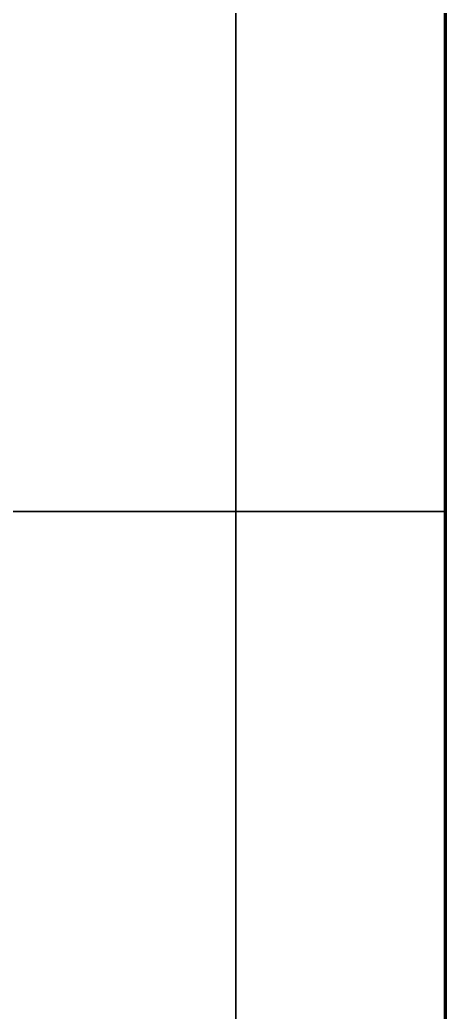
# Model space of a CAD drawing. Header units: millimetres. Extents: x 0 to 2382, y 0 to 420.
# Drawn here: x 184.181 to 184.791, y 119.574 to 120.994 of the extents above; entities that cross this region are included whole.
import ezdxf

# ---------------------------------------------------------------- set-up
doc = ezdxf.new("R2010")
doc.units = ezdxf.units.MM
doc.linetypes.add('IRAM-E-TRAZOS', pattern=[5, 4, -1])
doc.layers.add('01-VISIBLE', color=7, linetype='CONTINUOUS', lineweight=70)
doc.layers.add('02-OCULTA', color=4, linetype='IRAM-E-TRAZOS', lineweight=35)

msp = doc.modelspace()

# ---------------------------------------------------------------- linework, layer by layer
at = {"layer": '01-VISIBLE'}
for points in [[(184.7909, 121.0428), (184.7909, 120.9926), (184.7909, 120.9425), (184.7909, 120.8924), (184.7909, 120.8422), (184.7909, 120.7921), (184.7909, 120.7419), (184.7909, 120.6918), (184.7909, 120.6416), (184.7909, 120.5915), (184.7909, 120.5413), (184.7909, 120.4912), (184.7909, 120.4411), (184.7909, 120.3909), (184.7909, 120.3408), (184.7909, 120.2906)], [(184.7909, 120.2906), (184.7909, 120.2406), (184.7909, 120.1906), (184.7909, 120.1406), (184.7909, 120.0906), (184.7909, 120.0406), (184.7909, 119.9906), (184.7909, 119.9406), (184.7909, 119.8906), (184.7909, 119.8406), (184.7909, 119.7906), (184.7909, 119.7406), (184.7909, 119.6906), (184.7909, 119.6406), (184.7909, 119.5906), (184.7909, 119.5406)]]:
    msp.add_lwpolyline(points, dxfattribs=at)
at = {"layer": '02-OCULTA'}
msp.add_line((178.7909, 120.2906), (184.7909, 120.2906), dxfattribs=at)
for points in [[(184.7909, 119.5031), (184.7909, 119.5906), (184.7909, 119.6781), (184.7909, 119.7656), (184.7909, 119.8531), (184.7909, 119.9406), (184.7909, 120.0281), (184.7909, 120.1156), (184.7909, 120.2031), (184.7909, 120.2906), (184.7909, 120.3781), (184.7909, 120.4656), (184.7909, 120.5531), (184.7909, 120.6406), (184.7909, 120.7281), (184.7909, 120.8156), (184.7909, 120.9031), (184.7909, 120.9906), (184.7909, 121.0781)], [(184.4909, 119.5346), (184.4909, 119.5976), (184.4909, 119.6606), (184.4909, 119.7236), (184.4909, 119.7866), (184.4909, 119.8496), (184.4909, 119.9126), (184.4909, 119.9756), (184.4909, 120.0386), (184.4909, 120.1016), (184.4909, 120.1646), (184.4909, 120.2276), (184.4909, 120.2906), (184.4909, 120.3536), (184.4909, 120.4166), (184.4909, 120.4796), (184.4909, 120.5426), (184.4909, 120.6056), (184.4909, 120.6686), (184.4909, 120.7316), (184.4909, 120.7946), (184.4909, 120.8576), (184.4909, 120.9206), (184.4909, 120.9836), (184.4909, 121.0466)], [(184.4909, 121.0437), (184.4909, 120.9935), (184.4909, 120.9433), (184.4909, 120.8931), (184.4909, 120.8429), (184.4909, 120.7927), (184.4909, 120.7425), (184.4909, 120.6923), (184.4909, 120.642), (184.4909, 120.5918), (184.4909, 120.5416), (184.4909, 120.4914), (184.4909, 120.4412), (184.4909, 120.391), (184.4909, 120.3408), (184.4909, 120.2906)], [(184.4909, 121.0436), (184.4909, 120.9934), (184.4909, 120.9432), (184.4909, 120.893), (184.4909, 120.8428), (184.4909, 120.7926), (184.4909, 120.7424), (184.4909, 120.6922), (184.4909, 120.642), (184.4909, 120.5918), (184.4909, 120.5416), (184.4909, 120.4914), (184.4909, 120.4412), (184.4909, 120.391), (184.4909, 120.3408), (184.4909, 120.2906)], [(184.7909, 119.5346), (184.7909, 119.5976), (184.7909, 119.6606), (184.7909, 119.7236), (184.7909, 119.7866), (184.7909, 119.8496), (184.7909, 119.9126), (184.7909, 119.9756), (184.7909, 120.0386), (184.7909, 120.1016), (184.7909, 120.1646), (184.7909, 120.2276), (184.7909, 120.2906), (184.7909, 120.3536), (184.7909, 120.4166), (184.7909, 120.4796), (184.7909, 120.5426), (184.7909, 120.6056), (184.7909, 120.6686), (184.7909, 120.7316), (184.7909, 120.7946), (184.7909, 120.8576), (184.7909, 120.9206), (184.7909, 120.9836), (184.7909, 121.0466)], [(184.7909, 121.0436), (184.7909, 120.9934), (184.7909, 120.9432), (184.7909, 120.893), (184.7909, 120.8428), (184.7909, 120.7926), (184.7909, 120.7424), (184.7909, 120.6922), (184.7909, 120.642), (184.7909, 120.5918), (184.7909, 120.5416), (184.7909, 120.4914), (184.7909, 120.4412), (184.7909, 120.391), (184.7909, 120.3408), (184.7909, 120.2906)], [(184.7909, 119.5406), (184.7909, 119.5906), (184.7909, 119.6406), (184.7909, 119.6906), (184.7909, 119.7406), (184.7909, 119.7906), (184.7909, 119.8406), (184.7909, 119.8906), (184.7909, 119.9406), (184.7909, 119.9906), (184.7909, 120.0406), (184.7909, 120.0906), (184.7909, 120.1406), (184.7909, 120.1906), (184.7909, 120.2406), (184.7909, 120.2906), (184.7909, 120.3406), (184.7909, 120.3906), (184.7909, 120.4406), (184.7909, 120.4906), (184.7909, 120.5406), (184.7909, 120.5906), (184.7909, 120.6406), (184.7909, 120.6906), (184.7909, 120.7406), (184.7909, 120.7906), (184.7909, 120.8406), (184.7909, 120.8906), (184.7909, 120.9406), (184.7909, 120.9906), (184.7909, 121.0406)], [(184.7909, 121.0406), (184.7909, 120.9906), (184.7909, 120.9406), (184.7909, 120.8906), (184.7909, 120.8406), (184.7909, 120.7906), (184.7909, 120.7406), (184.7909, 120.6906), (184.7909, 120.6406), (184.7909, 120.5906), (184.7909, 120.5406), (184.7909, 120.4906), (184.7909, 120.4406), (184.7909, 120.3906), (184.7909, 120.3406), (184.7909, 120.2906)], [(184.4909, 119.5466), (184.4909, 119.6086), (184.4909, 119.6706), (184.4909, 119.7326), (184.4909, 119.7946), (184.4909, 119.8566), (184.4909, 119.9186), (184.4909, 119.9806), (184.4909, 120.0426), (184.4909, 120.1046), (184.4909, 120.1666), (184.4909, 120.2286), (184.4909, 120.2906), (184.4909, 120.3526), (184.4909, 120.4146), (184.4909, 120.4766), (184.4909, 120.5386), (184.4909, 120.6006), (184.4909, 120.6626), (184.4909, 120.7246), (184.4909, 120.7866), (184.4909, 120.8486), (184.4909, 120.9106), (184.4909, 120.9726), (184.4909, 121.0346)], [(184.7909, 119.5291), (184.7909, 119.5799), (184.7909, 119.6306), (184.7909, 119.6814), (184.7909, 119.7322), (184.7909, 119.7829), (184.7909, 119.8337), (184.7909, 119.8845), (184.7909, 119.9352), (184.7909, 119.986), (184.7909, 120.0368), (184.7909, 120.0876), (184.7909, 120.1383), (184.7909, 120.1891), (184.7909, 120.2399), (184.7909, 120.2906), (184.7909, 120.3414), (184.7909, 120.3922), (184.7909, 120.4429), (184.7909, 120.4937), (184.7909, 120.5445), (184.7909, 120.5952), (184.7909, 120.646), (184.7909, 120.6968), (184.7909, 120.7476), (184.7909, 120.7983), (184.7909, 120.8491), (184.7909, 120.8999), (184.7909, 120.9506), (184.7909, 121.0014)], [(184.7909, 121.0014), (184.7909, 120.9506), (184.7909, 120.8999), (184.7909, 120.8491), (184.7909, 120.7983), (184.7909, 120.7476), (184.7909, 120.6968), (184.7909, 120.646), (184.7909, 120.5952), (184.7909, 120.5445), (184.7909, 120.4937), (184.7909, 120.4429), (184.7909, 120.3922), (184.7909, 120.3414), (184.7909, 120.2906)], [(184.7909, 119.5291), (184.7909, 119.5799), (184.7909, 119.6306), (184.7909, 119.6814), (184.7909, 119.7322), (184.7909, 119.7829), (184.7909, 119.8337), (184.7909, 119.8845), (184.7909, 119.9352), (184.7909, 119.986), (184.7909, 120.0368), (184.7909, 120.0876), (184.7909, 120.1383), (184.7909, 120.1891), (184.7909, 120.2399), (184.7909, 120.2906), (184.7909, 120.3414), (184.7909, 120.3922), (184.7909, 120.4429), (184.7909, 120.4937), (184.7909, 120.5445), (184.7909, 120.5952), (184.7909, 120.646), (184.7909, 120.6968), (184.7909, 120.7476), (184.7909, 120.7983), (184.7909, 120.8491), (184.7909, 120.8999), (184.7909, 120.9506), (184.7909, 121.0014)], [(184.7909, 121.0014), (184.7909, 120.9506), (184.7909, 120.8999), (184.7909, 120.8491), (184.7909, 120.7983), (184.7909, 120.7476), (184.7909, 120.6968), (184.7909, 120.646), (184.7909, 120.5952), (184.7909, 120.5445), (184.7909, 120.4937), (184.7909, 120.4429), (184.7909, 120.3922), (184.7909, 120.3414), (184.7909, 120.2906)], [(184.7909, 119.5355), (184.7909, 119.5859), (184.7909, 119.6362), (184.7909, 119.6866), (184.7909, 119.7369), (184.7909, 119.7872), (184.7909, 119.8376), (184.7909, 119.8879), (184.7909, 119.9383), (184.7909, 119.9886), (184.7909, 120.0389), (184.7909, 120.0893), (184.7909, 120.1396), (184.7909, 120.19), (184.7909, 120.2403), (184.7909, 120.2906), (184.7909, 120.341), (184.7909, 120.3913), (184.7909, 120.4416), (184.7909, 120.492), (184.7909, 120.5423), (184.7909, 120.5927), (184.7909, 120.643), (184.7909, 120.6933), (184.7909, 120.7437), (184.7909, 120.794), (184.7909, 120.8444), (184.7909, 120.8947), (184.7909, 120.945), (184.7909, 120.9954)], [(184.7909, 120.9954), (184.7909, 120.945), (184.7909, 120.8947), (184.7909, 120.8444), (184.7909, 120.794), (184.7909, 120.7437), (184.7909, 120.6933), (184.7909, 120.643), (184.7909, 120.5927), (184.7909, 120.5423), (184.7909, 120.492), (184.7909, 120.4416), (184.7909, 120.3913), (184.7909, 120.341), (184.7909, 120.2906)], [(184.4909, 120.2906), (184.4909, 120.2406), (184.4909, 120.1906), (184.4909, 120.1406), (184.4909, 120.0906), (184.4909, 120.0406), (184.4909, 119.9906), (184.4909, 119.9406), (184.4909, 119.8906), (184.4909, 119.8406), (184.4909, 119.7906), (184.4909, 119.7406), (184.4909, 119.6906), (184.4909, 119.6406), (184.4909, 119.5906), (184.4909, 119.5406)], [(184.4909, 120.2906), (184.4909, 120.2406), (184.4909, 120.1906), (184.4909, 120.1406), (184.4909, 120.0906), (184.4909, 120.0406), (184.4909, 119.9906), (184.4909, 119.9406), (184.4909, 119.8906), (184.4909, 119.8406), (184.4909, 119.7906), (184.4909, 119.7406), (184.4909, 119.6906), (184.4909, 119.6406), (184.4909, 119.5906), (184.4909, 119.5406)], [(184.7909, 120.2906), (184.7909, 120.2406), (184.7909, 120.1906), (184.7909, 120.1406), (184.7909, 120.0906), (184.7909, 120.0406), (184.7909, 119.9906), (184.7909, 119.9406), (184.7909, 119.8906), (184.7909, 119.8406), (184.7909, 119.7906), (184.7909, 119.7406), (184.7909, 119.6906), (184.7909, 119.6406), (184.7909, 119.5906), (184.7909, 119.5406)], [(184.7909, 120.2906), (184.7909, 120.2399), (184.7909, 120.1891), (184.7909, 120.1383), (184.7909, 120.0876), (184.7909, 120.0368), (184.7909, 119.986), (184.7909, 119.9352), (184.7909, 119.8845), (184.7909, 119.8337), (184.7909, 119.7829), (184.7909, 119.7322), (184.7909, 119.6814), (184.7909, 119.6306), (184.7909, 119.5799), (184.7909, 119.5291)], [(184.7909, 120.2906), (184.7909, 120.2403), (184.7909, 120.19), (184.7909, 120.1396), (184.7909, 120.0893), (184.7909, 120.0389), (184.7909, 119.9886), (184.7909, 119.9383), (184.7909, 119.8879), (184.7909, 119.8376), (184.7909, 119.7872), (184.7909, 119.7369), (184.7909, 119.6866), (184.7909, 119.6362), (184.7909, 119.5859), (184.7909, 119.5355)], [(184.7909, 120.2906), (184.7909, 120.2406), (184.7909, 120.1906), (184.7909, 120.1406), (184.7909, 120.0906), (184.7909, 120.0406), (184.7909, 119.9906), (184.7909, 119.9406), (184.7909, 119.8906), (184.7909, 119.8406), (184.7909, 119.7906), (184.7909, 119.7406), (184.7909, 119.6906), (184.7909, 119.6406), (184.7909, 119.5906), (184.7909, 119.5406)], [(184.7909, 120.2906), (184.7909, 120.2399), (184.7909, 120.1891), (184.7909, 120.1383), (184.7909, 120.0876), (184.7909, 120.0368), (184.7909, 119.986), (184.7909, 119.9352), (184.7909, 119.8845), (184.7909, 119.8337), (184.7909, 119.7829), (184.7909, 119.7322), (184.7909, 119.6814), (184.7909, 119.6306), (184.7909, 119.5799), (184.7909, 119.5291)]]:
    msp.add_lwpolyline(points, dxfattribs=at)

doc.saveas('drawing.dxf')
